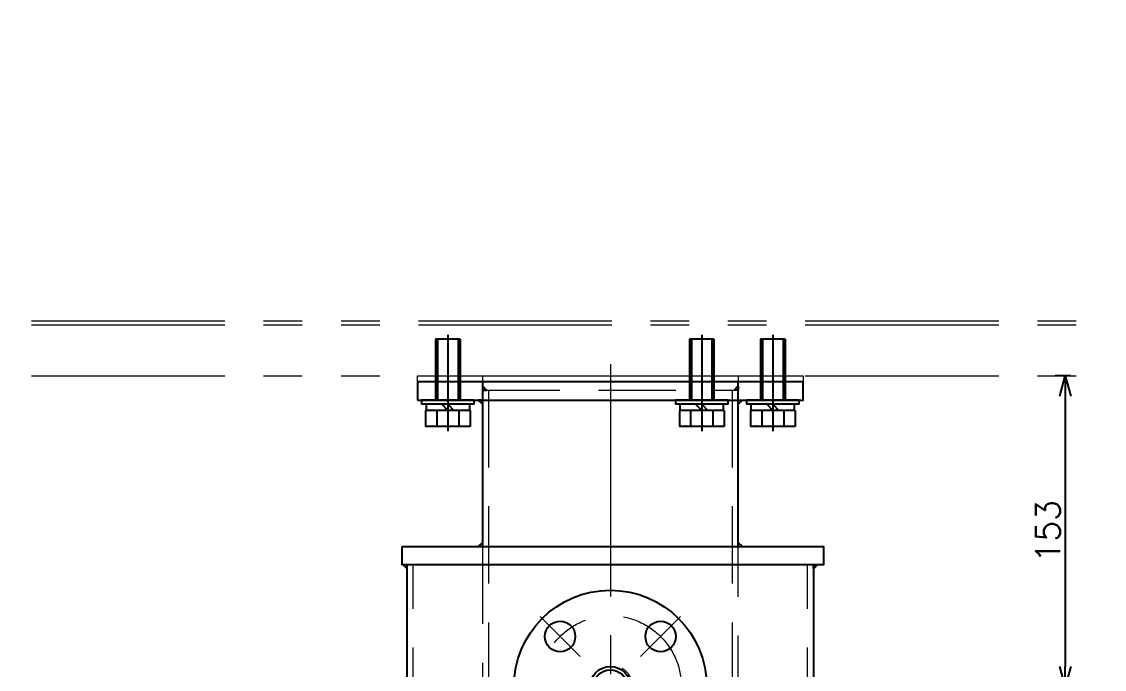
# Model space of a CAD drawing. Header units: millimetres. Extents: x -16130 to 36813, y -8099 to 27484.
# Drawn here: x 19039 to 19572, y 13198 to 13517 of the extents above; entities that cross this region are included whole.
import ezdxf
from ezdxf import colors
from ezdxf.entities.mleader import LeaderData, LeaderLine
from ezdxf.enums import TextEntityAlignment as Align
from ezdxf.math import Vec2, Vec3

# ---------------------------------------------------------------- set-up
doc = ezdxf.new("R2010")
doc.units = ezdxf.units.MM
doc.header["$LTSCALE"] = 6
doc.header["$PDMODE"] = 99
doc.header["$PDSIZE"] = 1
for name, pattern in [('CENTER2', [28.575, 19.05, -3.175, 3.175, -3.175]), ('HIDDEN', [9.525, 6.35, -3.175]), ('PHANTOM2', [31.75, 15.875, -3.175, 3.175, -3.175, 3.175, -3.175])]:
    doc.linetypes.add(name, pattern=pattern)
for name, color, linetype, lineweight in [('04_HIDDEN', 2, 'HIDDEN', 13), ('05_CENTER', 4, 'CENTER2', 13), ('06_PHANTOM', 2, 'PHANTOM2', 13), ('08_DIM', 3, 'Continuous', 13)]:
    doc.layers.add(name, color=color, linetype=linetype, lineweight=lineweight)
doc.layers.add('10_DRAFT', color=8, linetype='Continuous', lineweight=0, plot=False)
doc.styles.add('KSS_TXT', font='txt.shx', dxfattribs={"bigfont": 'extfont2.shx'})
doc.styles.add('KSS_TXT_L', font='txt.shx', dxfattribs={"height": 3, "bigfont": 'extfont2.shx'})
doc.styles.get("Standard").update_dxf_attribs({"font": 'txt.shx', "bigfont": 'extfont2.shx'})
doc.dimstyles.new('KSS_DIM', dxfattribs={"dimtxt": 3, "dimasz": 2.5, "dimexe": 1.25, "dimexo": 0.625, "dimtad": 1, "dimdsep": 46, "dimtxsty": 'KSS_TXT', "dimblk": 'OPEN30', "dimcen": 0, "dimazin": 2, "dimtfac": 0.75, "dimtmove": 0, "dimatfit": 3, "dimldrblk": 'OPEN30', "dimfxl": 1, "dimtolj": 1, "dimarcsym": 0})

# ---------------------------------------------------------------- blocks, each defined once
blk = doc.blocks.new('AM_BALLOON1')
at = {"transparency": 16777216}
blk.add_circle((0, 0), 5, dxfattribs=at)
blk.add_attdef('B_NUMBER', text='', height=3, dxfattribs=at).set_placement((0, 0), align=Align.MIDDLE_CENTER)
blk = doc.blocks.new('_OPEN')
at = {"color": 0, "linetype": 'ByBlock'}
for p, q in [((-1, 0.167), (0, 0)), ((0, 0), (-1, -0.167)), ((0, 0), (-1, 0))]:
    blk.add_line(p, q, dxfattribs=at)
blk = doc.blocks.new('A$C44D50F2E_1_1_1')
at = {"color": 0}
for p, q in [((-100, 330), (-100, 450)), ((100, 450), (100, 330)), ((-100, 313.2), (-100, 321)), ((100, 321), (100, 313.21)), ((-100, 313.2), (-67.5, 256.91)), ((100, 313.21), (67.5, 256.91))]:
    blk.add_line(p, q, dxfattribs=at)
at = {"color": 3}
blk.add_line((69.28, 260), (-69.28, 260), dxfattribs=at)
at = {"color": 0}
for points in [[(-95, 531), (95, 531), (95, 540), (-95, 540)], [(-102.46, 459), (105, 459), (105, 450), (-102.46, 450)], [(135, 329), (-135, 329), (-135, 320), (135, 320)]]:
    blk.add_lwpolyline(points, close=True, dxfattribs=at)
blk.add_lwpolyline([(63, 459), (63, 540), (-63, 540), (-63, 459)], dxfattribs=at)
at = {"color": 3}
for points in [[(-63, 536), (-61, 536), (-63, 538), (-63, 538)], [(63, 536), (61, 536), (63, 538), (63, 538)], [(-63, 531), (-65, 531), (-63, 529), (-63, 529)], [(63, 531), (65, 531), (63, 529), (63, 529)], [(-63, 459), (-65, 459), (-63, 461), (-63, 461)], [(63, 459), (65, 459), (63, 461), (63, 461)], [(-100, 450), (-102, 450), (-100, 448), (-100, 448)], [(100, 450), (102, 450), (100, 448), (100, 448)], [(-100, 329), (-102, 329), (-100, 331), (-100, 331)], [(100, 329), (102, 329), (100, 331), (100, 331)], [(-100, 320), (-102, 320), (-100, 318), (-100, 318)], [(100, 320), (102, 320), (100, 318), (100, 318)]]:
    blk.add_lwpolyline(points, close=True, dxfattribs=at)
at = {"color": 0}
for centre, radius in [((0, 390), 47.5), ((-24.75, 414.75), 7.5), ((24.75, 414.75), 7.5), ((0, 390), 10), ((0, 390), 8.35), ((-24.75, 365.25), 7.5), ((24.75, 365.25), 7.5)]:
    blk.add_circle(centre, radius, dxfattribs=at)
at = {"layer": '04_HIDDEN'}
for p, q in [((-63, 536), (63, 536)), ((-60, 536), (-60, 320)), ((60, 536), (60, 320)), ((-97, 314.01), (-97, 450)), ((97, 314.01), (97, 450)), ((-100, 320), (-100, 329)), ((100, 320), (100, 329)), ((-97, 314.01), (-49.12, 231.07)), ((97, 314.01), (49.11, 231.07)), ((-67.5, 256.91), (-51.75, 229.63)), ((67.5, 256.91), (51.75, 229.63))]:
    blk.add_line(p, q, dxfattribs=at)
for points in [[(-63, 540), (-95, 540), (-95, 531), (-63, 531)], [(63, 540), (95, 540), (95, 531), (63, 531)]]:
    blk.add_lwpolyline(points, close=True, dxfattribs=at)
blk.add_lwpolyline([(-63, 459), (-63, 320), (63, 320), (63, 459)], dxfattribs=at)
blk.add_circle((0, 390), 10.85, dxfattribs=at)
blk.add_arc((0, 140), 103.5, 60, 120, dxfattribs=at)
at = {"layer": '05_CENTER'}
for p, q in [((-80, 523.03), (-80, 547.72)), ((0, 548.68), (0, 140)), ((45, 523.03), (45, 547.72)), ((80, 523.03), (80, 547.72)), ((-14.89, 404.89), (-34.61, 424.61)), ((14.89, 404.89), (34.61, 424.61)), ((-53.33, 390), (53.33, 390)), ((-14.89, 375.11), (-34.61, 355.39)), ((14.89, 375.11), (34.61, 355.39)), ((-120, 335.64), (-120, 313.31)), ((120, 335.64), (120, 313.31))]:
    blk.add_line(p, q, dxfattribs=at)
blk.add_circle((0, 390), 35, dxfattribs=at)
at = {"layer": '10_DRAFT'}
blk.add_line((6, 140), (-6, 140), dxfattribs=at)
blk = doc.blocks.new('A$C684D1FE3')
at = {"color": 3}
blk.add_lwpolyline([(-15, 0), (175, 0), (175, 3), (-15, 3)], close=True, dxfattribs=at)
at = {"layer": '05_CENTER'}
for p, q in [((0, -4.55), (0, 7.43)), ((35, -4.55), (35, 7.43)), ((160, -4.55), (160, 7.43))]:
    blk.add_line(p, q, dxfattribs=at)
at = {"layer": '08_DIM'}
for p, q in [((17, 3), (17, 0)), ((143, 3), (143, 0))]:
    blk.add_line(p, q, dxfattribs=at)
blk = doc.blocks.new('A$C1819430B_1_1_1')
at = {"color": 0}
for p, q in [((-10.97, 13), (10.97, 13)), ((-10.97, 5), (-10.97, 13)), ((-5.48, 5), (-5.48, 13)), ((5.48, 5), (5.48, 13)), ((10.97, 5), (10.97, 13)), ((-13, 2), (13, 2)), ((-13, 2), (-13, 0)), ((-13, 0), (13, 0)), ((-10.97, 5), (10.97, 5)), ((-10.75, 5), (-10.75, 2)), ((0, 2), (-3, 5)), ((0, 5), (3, 2)), ((10.75, 2), (10.75, 5)), ((13, 0), (13, 2))]:
    blk.add_line(p, q, dxfattribs=at)
at = {"color": 0, "linetype": 'CENTER2'}
blk.add_line((0, -32.11), (0, 15.28), dxfattribs=at)
at = {"color": 0, "linetype": 'HIDDEN'}
for p, q in [((-6, -30), (-6, 0)), ((-5.05, -30), (-5.05, 0)), ((5.05, -30), (5.05, 0)), ((6, -30), (6, 0)), ((-6, -30), (6, -30))]:
    blk.add_line(p, q, dxfattribs=at)
at = {"layer": '10_DRAFT', "style": 'KSS_TXT_L'}
blk.add_text('BT-M12x35L,SW,PW', height=0.3, dxfattribs=at).set_placement((6.07, 12.66))
blk = doc.blocks.new('_Open30')
at = {"color": 0, "linetype": 'ByBlock', "lineweight": -2}
for p, q in [((-1, 0.268), (0, 0)), ((0, 0), (-1, -0.268)), ((0, 0), (-1, 0))]:
    blk.add_line(p, q, dxfattribs=at)
blk = doc.blocks.new('*D4019')
at = {"layer": '08_DIM', "color": 0, "lineweight": -2, "transparency": 16777216}
for p, q in [((19554.84, 13342.69), (19547.34, 13342.69)), ((19552.34, 13332.69), (19552.34, 13199.69)), ((19384.2, 13189.69), (19557.34, 13189.69))]:
    blk.add_line(p, q, dxfattribs=at)
at = {"layer": 'Defpoints', "color": 0, "transparency": 16777216}
for p in [(19557.34, 13342.69), (19381.7, 13189.69), (19552.34, 13189.69)]:
    blk.add_point(p, dxfattribs=at)
at = {"layer": '08_DIM', "color": 0, "lineweight": -2, "transparency": 16777216, "xscale": 10, "yscale": 10, "zscale": 10}
for p, rotation in [((19552.34, 13342.69), 90), ((19552.34, 13189.69), 270)]:
    blk.add_blockref('_Open30', p, dxfattribs=dict(at, rotation=rotation))
at = {"layer": '08_DIM', "color": 0, "transparency": 16777216, "insert": (19543.83, 13266.19), "char_height": 12, "attachment_point": 5, "rotation": 90, "style": 'KSS_TXT'}
blk.add_mtext('\\A1;153', dxfattribs=at)

msp = doc.modelspace()

# ---------------------------------------------------------------- linework, layer by layer
at = {"layer": '06_PHANTOM'}
for p, q in [((19043.36289, 13369.68937), (21570.34534, 13369.68937)), ((19043.36289, 13367.68937), (21570.34534, 13367.68937)), ((19043.36289, 13342.68937), (21570.34534, 13342.68937))]:
    msp.add_line(p, q, dxfattribs=at)

# ---------------------------------------------------------------- block references
at = {"rotation": 180}
for p in [(19248.36878, 13330.68887), (19373.36878, 13330.68887), (19408.36877, 13330.68887)]:
    msp.add_blockref('A$C1819430B_1_1_1', p, dxfattribs=at)
msp.add_blockref('A$C44D50F2E_1_1_1', (19328.36878, 12799.68937))
at = {"layer": '08_DIM', "xscale": -1}
msp.add_blockref('A$C684D1FE3', (19408.36877, 13339.68937), dxfattribs=at)

# ---------------------------------------------------------------- dimensions: what is measured, and where the dimension line sits
at = {"layer": '08_DIM'}
dim = msp.add_linear_dim(base=(19552.33893, 13189.68937), p1=(19557.33893, 13342.68937), p2=(19381.70016, 13189.68937), angle=90, dimstyle='KSS_DIM', override={"dimscale": 4}, dxfattribs=at)
dim.commit()
dim.dimension.update_dxf_attribs({"geometry": '*D4019', "text_midpoint": (19543.8306, 13266.18937)})

# ---------------------------------------------------------------- leaders
ml = msp.add_multileader_block('Standard', dxfattribs=at)
ml.set_content('AM_BALLOON1', color=256, scale=4)
ml.set_attribute('B_NUMBER', 'BF', width=0)
ml.set_leader_properties(color=256, linetype='ByLayer', lineweight=-1)
ml.set_arrow_properties(name='OPEN')
ml.build(insert=Vec2(0, 0))
ml.multileader.update_dxf_attribs({"leader_type": 0, "has_dogleg": 0, "text_right_attachment_type": 6, "dogleg_length": 0, "arrow_head_size": 8, "scale": 4, "block_connection_type": 1})
ctx = ml.context
ctx.base_point, ctx.scale, ctx.char_height, ctx.arrow_head_size, ctx.landing_gap_size, ctx.plane_origin = Vec3(19781.24781, 14152.69814), 4, 16, 8, 8, Vec3(19822.68099, 14122.1534)
ctx.right_attachment, ctx.attachment_type = 6, 1
notes = []
notes.append((ctx, [(0, (0, 0, 0), (0, 0), (1, 0), 1, [])]))
ctx.block.insert = Vec3(19781.24781, 14152.69814)
ml = msp.add_multileader_block('Standard', dxfattribs=at)
ml.set_content('AM_BALLOON1', color=256, scale=4)
ml.set_attribute('B_NUMBER', 'BG', width=0)
ml.set_leader_properties(color=256, linetype='ByLayer', lineweight=-1)
ml.set_arrow_properties(name='OPEN')
ml.build(insert=Vec2(0, 0))
ml.multileader.update_dxf_attribs({"leader_type": 0, "has_dogleg": 0, "text_right_attachment_type": 6, "dogleg_length": 0, "arrow_head_size": 8, "scale": 4, "block_connection_type": 1})
ctx = ml.context
ctx.base_point, ctx.scale, ctx.char_height, ctx.arrow_head_size, ctx.landing_gap_size, ctx.plane_origin = Vec3(19796.35963, 13732.01183), 4, 16, 8, 8, Vec3(19655.49593, 13810.38613)
ctx.right_attachment, ctx.attachment_type = 6, 1
notes.append((ctx, [(0, (0, 0, 0), (0, 0), (1, 0), 1, [])]))
ctx.block.insert = Vec3(19796.35963, 13732.01183)
ml = msp.add_multileader_block('Standard', dxfattribs=at)
ml.set_content('AM_BALLOON1', color=256, scale=4)
ml.set_attribute('B_NUMBER', 'BC', width=0)
ml.set_leader_properties(color=256, linetype='ByLayer', lineweight=-1)
ml.set_arrow_properties(name='OPEN')
ml.build(insert=Vec2(0, 0))
ml.multileader.update_dxf_attribs({"leader_type": 0, "has_dogleg": 0, "text_right_attachment_type": 6, "dogleg_length": 0, "arrow_head_size": 8, "scale": 4, "block_connection_type": 1})
ctx = ml.context
ctx.base_point, ctx.scale, ctx.char_height, ctx.arrow_head_size, ctx.landing_gap_size, ctx.plane_origin = Vec3(19769.5323, 13674.69896), 4, 16, 8, 8, Vec3(19680.20556, 13735.40519)
ctx.right_attachment, ctx.attachment_type = 6, 1
notes.append((ctx, [(0, (0, 0, 0), (0, 0), (1, 0), 1, [])]))
ctx.block.insert = Vec3(19769.5323, 13674.69896)
ml = msp.add_multileader_block('Standard', dxfattribs=at)
ml.set_content('AM_BALLOON1', color=256, scale=4)
ml.set_attribute('B_NUMBER', 'BD', width=0)
ml.set_leader_properties(color=256, linetype='ByLayer', lineweight=-1)
ml.set_arrow_properties(name='OPEN')
ml.build(insert=Vec2(0, 0))
ml.multileader.update_dxf_attribs({"leader_type": 0, "has_dogleg": 0, "text_right_attachment_type": 6, "dogleg_length": 0, "arrow_head_size": 8, "scale": 4, "block_connection_type": 1})
ctx = ml.context
ctx.base_point, ctx.scale, ctx.char_height, ctx.arrow_head_size, ctx.landing_gap_size, ctx.plane_origin = Vec3(19800.79487, 13630.18954), 4, 16, 8, 8, Vec3(19741.2445, 13641.87338)
ctx.right_attachment, ctx.attachment_type = 6, 1
notes.append((ctx, [(0, (0, 0, 0), (0, 0), (1, 0), 1, [])]))
ctx.block.insert = Vec3(19800.79487, 13630.18954)
ml = msp.add_multileader_block('Standard', dxfattribs=at)
ml.set_content('AM_BALLOON1', color=256, scale=4)
ml.set_attribute('B_NUMBER', 'BE', width=0)
ml.set_leader_properties(color=256, linetype='ByLayer', lineweight=-1)
ml.set_arrow_properties(name='OPEN')
ml.build(insert=Vec2(0, 0))
ml.multileader.update_dxf_attribs({"leader_type": 0, "has_dogleg": 0, "text_right_attachment_type": 6, "dogleg_length": 0, "arrow_head_size": 8, "scale": 4, "block_connection_type": 1})
ctx = ml.context
ctx.base_point, ctx.scale, ctx.char_height, ctx.arrow_head_size, ctx.landing_gap_size, ctx.plane_origin = Vec3(19885.57472, 13585.68012), 4, 16, 8, 8, Vec3(19912.10508, 13554.3677)
ctx.right_attachment, ctx.attachment_type = 6, 1
notes.append((ctx, [(0, (0, 0, 0), (0, 0), (1, 0), 1, [])]))
ctx.block.insert = Vec3(19885.57472, 13585.68012)
ml = msp.add_multileader_block('Standard', dxfattribs=at)
ml.set_content('AM_BALLOON1', color=256, scale=4)
ml.set_attribute('B_NUMBER', '108', width=0)
ml.set_leader_properties(color=256, linetype='ByLayer', lineweight=-1)
ml.set_arrow_properties(name='OPEN')
ml.build(insert=Vec2(0, 0))
ml.multileader.update_dxf_attribs({"leader_type": 0, "has_dogleg": 0, "text_right_attachment_type": 6, "dogleg_length": 0, "arrow_head_size": 8, "scale": 4, "block_connection_type": 1})
ctx = ml.context
ctx.base_point, ctx.scale, ctx.char_height, ctx.arrow_head_size, ctx.landing_gap_size, ctx.plane_origin = Vec3(20221.83668, 13430.95457), 4, 16, 8, 8, Vec3(19769.03394, 13450.23276)
ctx.right_attachment, ctx.attachment_type = 6, 1
notes.append((ctx, [(0, (0, 0, 0), (0, 0), (1, 0), 1, [])]))
ctx.block.insert = Vec3(20221.83668, 13430.95457)
for ctx, leaders in notes:
    for number, flags, end, landing, length, lines in leaders:
        leader = LeaderData()
        leader.index, (leader.has_last_leader_line, leader.has_dogleg_vector, leader.attachment_direction) = number, flags
        leader.last_leader_point, leader.dogleg_vector, leader.dogleg_length = Vec3(end), Vec3(landing), length
        for number, points, colour, breaks in lines:
            line = LeaderLine()
            line.index, line.vertices, line.color, line.breaks = number, Vec3.list(points), colors.encode_raw_color(colour), breaks
            leader.lines.append(line)
        ctx.leaders.append(leader)

doc.saveas('drawing.dxf')
